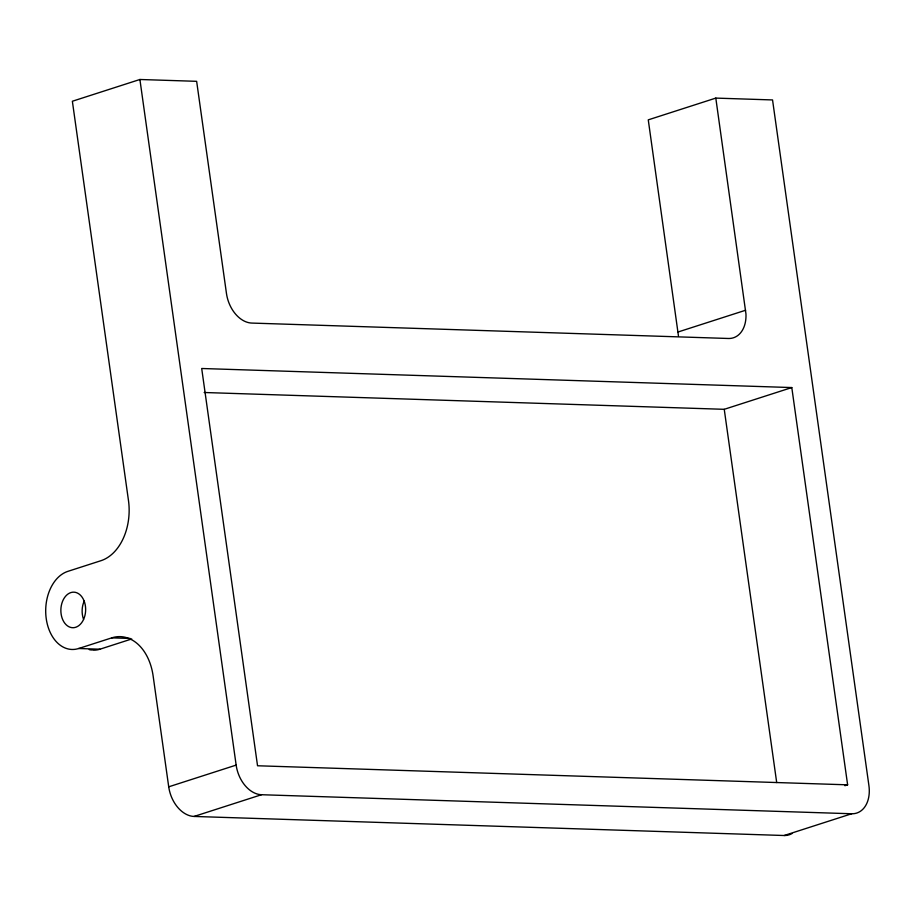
<?xml version="1.0" encoding="UTF-8"?>
<svg xmlns="http://www.w3.org/2000/svg" width="915" height="915" viewBox="0 0 915 915"><rect width="100%" height="100%" fill="white"/><g stroke="black" fill="none" stroke-linecap="round" stroke-linejoin="round"><path stroke-width="1.37" d="M78.667 648.506L111.767 637.858A50.428 35.113 -88.1 0 1 153.125 675.933L168.715 786.82A29.657 20.656 72.1 0 0 194.06 816.443L784.144 835.509L851.693 813.755A29.657 20.656 72.1 0 0 868.907 785.516L772.546 99.941L715.805 98.099L745.965 314.005A29.657 20.656 72.1 0 1 728.409 338.481L251.797 323.075A29.657 20.656 72.1 0 1 226.463 293.463L196.645 81.321L139.904 79.491L72.365 101.245L128.466 500.436A50.428 35.113 -88.1 0 1 100.924 560.712L67.824 571.372A39.551 27.541 -88.1 0 0 46.23 618.643A39.551 27.541 -88.1 0 0 78.667 648.506L99.952 649.204L131.726 638.967M715.805 98.099L648.266 119.854L678.427 335.759M678.084 331.985L745.622 310.242M204.171 392.501L724.245 409.314L791.795 387.56L847.622 784.83L844.922 785.699M168.715 786.82L236.15 765.1A29.657 20.656 72.1 0 0 261.496 794.723L851.693 813.755M194.06 816.443L261.496 794.723M791.795 387.56L201.7 368.493L257.538 765.764L847.622 784.83M111.767 637.858L130.204 638.453M724.245 409.314L776.698 782.554M139.904 79.491L236.15 765.1M99.952 649.204A39.551 27.541 -88.1 0 1 92.77 650.142M91.58 650.027A39.551 27.541 -88.1 0 1 89.201 649.593M83.414 618.906A17.797 12.398 -88.1 0 1 84.203 601.121M791.978 833.576A29.657 20.656 72.1 0 1 784.144 835.509M83.574 619.444A17.797 12.398 -88.1 0 0 74.046 592.165A17.797 12.398 -88.1 0 0 62.14 618.22A17.797 12.398 -88.1 0 0 83.574 619.444"/></g></svg>
